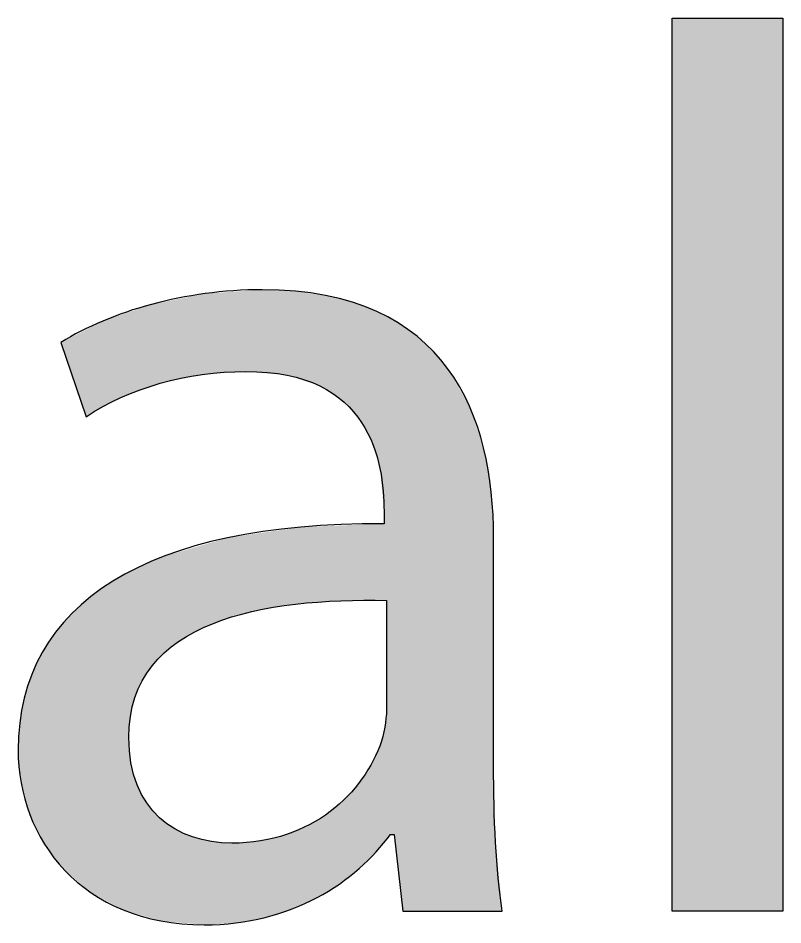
# Model space of a CAD drawing. Extents: x 0 to 360, y -268 to 0.
# Drawn here: x 196.78 to 198.603, y -177.433 to -175.271 of the extents above; entities that cross this region are included whole.
import ezdxf

# ---------------------------------------------------------------- set-up
doc = ezdxf.new("R2010")
doc.units = 0
doc.layers.add('LAYER_1', color=7, linetype='CONTINUOUS')

# ---------------------------------------------------------------- blocks, each defined once
blk = doc.blocks.new('*U261')
at = {"layer": 'LAYER_1', "color": 250}
for points in [[(197.1954, -176.1261), (197.1625, -175.9409), (197.1954, -175.9343)], [(197.2009, -176.1249), (197.1954, -175.9343), (197.2009, -175.9332)], [(197.2191, -176.1211), (197.2009, -175.9332), (197.2191, -175.9295)], [(197.2238, -176.1208), (197.2191, -175.9295), (197.2238, -175.9286)], [(197.2262, -176.1206), (197.2238, -175.9286), (197.2262, -175.9281)], [(197.2409, -176.1196), (197.2262, -175.9281), (197.2409, -175.9271)], [(197.2433, -176.1195), (197.2409, -175.9271), (197.2433, -175.927)], [(197.2795, -176.1169), (197.2433, -175.927), (197.2795, -175.9245)], [(197.289, -176.1163), (197.2795, -175.9245), (197.289, -175.9239)], [(197.2892, -176.1163), (197.289, -175.9239), (197.2892, -175.9239)], [(197.2989, -176.1156), (197.2892, -175.9239), (197.2989, -175.9232)], [(197.3223, -176.114), (197.2989, -175.9232), (197.3223, -175.9216)], [(197.3245, -176.1142), (197.3223, -175.9216), (197.3245, -175.9215)], [(197.3223, -176.114), (197.3223, -175.9216), (197.3245, -176.1142)], [(197.3375, -176.1153), (197.3245, -175.9215), (197.3375, -175.9206)], [(197.3245, -176.1142), (197.3245, -175.9215), (197.3375, -176.1153)], [(197.3581, -176.1171), (197.3375, -175.9206), (197.3581, -175.9192)], [(197.3375, -176.1153), (197.3375, -175.9206), (197.3581, -176.1171)], [(197.3616, -176.1174), (197.3581, -175.9192), (197.3616, -175.919)], [(197.3581, -176.1171), (197.3581, -175.9192), (197.3616, -176.1174)], [(197.3616, -176.1174), (197.3616, -175.919), (197.3689, -176.118)], [(197.3689, -176.118), (197.3689, -175.9193), (197.3884, -176.1197)], [(197.3884, -176.1197), (197.3884, -175.9202), (197.39, -176.1198)], [(197.39, -176.1198), (197.39, -175.9202), (197.4202, -176.1224)], [(197.4202, -176.1224), (197.4202, -175.9215), (197.4218, -176.1226)], [(197.4218, -176.1226), (197.4218, -175.9216), (197.4336, -176.1265)], [(197.4336, -176.1265), (197.4336, -175.9221), (197.4409, -176.1289)], [(197.4409, -176.1289), (197.4409, -175.9224), (197.441, -176.129)], [(197.441, -176.129), (197.441, -175.9225), (197.4487, -176.1315)], [(197.4487, -176.1315), (197.4487, -175.9236), (197.4539, -176.1332)], [(197.4539, -176.1332), (197.4539, -175.9243), (197.4756, -176.1404)], [(197.4756, -176.1404), (197.4756, -175.9273), (197.4927, -176.1461)], [(197.4927, -176.1461), (197.4927, -175.9297), (197.4992, -176.1482)], [(197.4992, -176.1482), (197.4992, -175.9306), (197.5127, -176.1573)], [(197.5127, -176.1573), (197.5127, -175.9326), (197.524, -176.1648)], [(197.098, -176.1495), (197.0869, -175.9577), (197.098, -175.9538)], [(197.0995, -176.149), (197.098, -175.9538), (197.0995, -175.9535)], [(197.1012, -176.1484), (197.0995, -175.9535), (197.1012, -175.9532)], [(197.1173, -176.1426), (197.1012, -175.9532), (197.1173, -175.95)], [(197.1187, -176.142), (197.1173, -175.95), (197.1187, -175.9497)], [(197.1203, -176.1417), (197.1187, -175.9497), (197.1203, -175.9494)], [(197.1285, -176.14), (197.1203, -175.9494), (197.1285, -175.9477)], [(197.1299, -176.1397), (197.1285, -175.9477), (197.1299, -175.9474)], [(197.1538, -176.1347), (197.1299, -175.9474), (197.1538, -175.9426)], [(197.1625, -176.1329), (197.1538, -175.9426), (197.1625, -175.9409)], [(197.524, -176.1648), (197.524, -175.9354), (197.5459, -176.1795)], [(197.5459, -176.1795), (197.5459, -175.9409), (197.5495, -176.1819)], [(197.5495, -176.1819), (197.5495, -175.9418), (197.5573, -176.1871)], [(197.5573, -176.1871), (197.5573, -175.9438), (197.5654, -176.1966)], [(197.5654, -176.1966), (197.5654, -175.9458), (197.5773, -176.2104)], [(197.5773, -176.2104), (197.5773, -175.9488), (197.593, -176.2286)], [(197.593, -176.2286), (197.593, -175.9548), (197.5987, -176.2353)], [(197.0303, -176.174), (197.0251, -175.9788), (197.0303, -175.977)], [(197.044, -176.1691), (197.0303, -175.977), (197.044, -175.9723)], [(197.0453, -176.1686), (197.044, -175.9723), (197.0453, -175.9719)], [(197.0477, -176.1677), (197.0453, -175.9719), (197.0477, -175.9711)], [(197.0491, -176.1672), (197.0477, -175.9711), (197.0491, -175.9706)], [(197.0553, -176.165), (197.0491, -175.9706), (197.0553, -175.9685)], [(197.0586, -176.1638), (197.0553, -175.9685), (197.0586, -175.9673)], [(197.0638, -176.1619), (197.0586, -175.9673), (197.0638, -175.9656)], [(197.0646, -176.1616), (197.0638, -175.9656), (197.0646, -175.9653)], [(197.0743, -176.1581), (197.0646, -175.9653), (197.0743, -175.9619)], [(197.076, -176.1575), (197.0743, -175.9619), (197.076, -175.9614)], [(197.0869, -176.1536), (197.076, -175.9614), (197.0869, -175.9577)], [(197.5987, -176.2353), (197.5987, -175.957), (197.5997, -176.2373)], [(197.5997, -176.2373), (197.5997, -175.9573), (197.6262, -176.2893)], [(197.6262, -176.2893), (197.6262, -175.9674), (197.6266, -176.2906)], [(197.6266, -176.2906), (197.6266, -175.9676), (197.6336, -176.3144)], [(197.6336, -176.3144), (197.6336, -175.9702), (197.635, -176.3193)], [(197.635, -176.3193), (197.635, -175.9708), (197.6426, -176.345)], [(197.6426, -176.345), (197.6426, -175.9748), (197.6462, -176.3824)], [(197.6462, -176.3824), (197.6462, -175.9767), (197.6524, -176.4468)], [(196.9818, -176.1998), (196.9541, -176.0078), (196.9818, -175.9936)], [(197.0059, -176.1865), (196.9818, -175.9936), (197.0059, -175.9854)], [(197.0251, -176.1759), (197.0059, -175.9854), (197.0251, -175.9788)], [(197.6765, -177.2173), (197.6765, -175.9928), (197.6862, -177.3035)], [(197.6862, -177.3035), (197.6862, -175.998), (197.6971, -177.4002)], [(196.942, -176.2218), (196.9082, -176.0315), (196.942, -176.0141)], [(196.9537, -176.2153), (196.942, -176.0141), (196.9537, -176.008)], [(196.9541, -176.2151), (196.9537, -176.008), (196.9541, -176.0078)], [(196.8916, -176.0731), (196.882, -176.0449), (196.8916, -176.04)], [(196.9082, -176.122), (196.8916, -176.04), (196.9082, -176.0315)], [(196.8916, -176.0731), (196.8916, -176.04), (196.9082, -176.122)], [(196.9082, -176.122), (196.9082, -176.0315), (196.942, -176.2218)], [(197.3884, -176.676), (197.3689, -176.4972), (197.3884, -176.4943)], [(197.39, -176.6758), (197.3884, -176.4943), (197.39, -176.4941)], [(197.4202, -176.6715), (197.39, -176.4941), (197.4202, -176.4896)], [(197.4218, -176.6713), (197.4202, -176.4896), (197.4218, -176.4894)], [(197.4336, -176.6696), (197.4218, -176.4894), (197.4336, -176.4876)], [(197.4409, -176.6686), (197.4336, -176.4876), (197.4409, -176.4866)], [(197.441, -176.6686), (197.4409, -176.4866), (197.441, -176.4865)], [(197.4487, -176.668), (197.441, -176.4865), (197.4487, -176.4854)], [(197.4539, -176.6676), (197.4487, -176.4854), (197.4539, -176.4846)], [(197.4756, -176.666), (197.4539, -176.4846), (197.4756, -176.4838)], [(197.4927, -176.6647), (197.4756, -176.4838), (197.4927, -176.4831)], [(197.4992, -176.6642), (197.4927, -176.4831), (197.4992, -176.4828)], [(197.5127, -176.6632), (197.4992, -176.4828), (197.5127, -176.4823)], [(197.524, -176.6623), (197.5127, -176.4823), (197.524, -176.4819)], [(197.5459, -176.6607), (197.524, -176.4819), (197.5459, -176.481)], [(197.5495, -176.6604), (197.5459, -176.481), (197.5495, -176.4808)], [(197.5573, -176.6604), (197.5495, -176.4808), (197.5573, -176.4805)], [(197.5654, -176.6603), (197.5573, -176.4805), (197.5654, -176.4802)], [(197.5773, -176.6602), (197.5654, -176.4802), (197.5773, -176.4797)], [(197.593, -176.6601), (197.5773, -176.4797), (197.593, -176.4791)], [(197.5987, -176.6601), (197.593, -176.4791), (197.5987, -176.4789)], [(197.5997, -176.6601), (197.5987, -176.4789), (197.5997, -176.4788)], [(197.6262, -176.6599), (197.5997, -176.4788), (197.6262, -176.4778)], [(197.6266, -176.6599), (197.6262, -176.4778), (197.6266, -176.4778)], [(197.6336, -176.6598), (197.6266, -176.4778), (197.6336, -176.4775)], [(197.635, -176.6598), (197.6336, -176.4775), (197.635, -176.4774)], [(197.6426, -176.6598), (197.635, -176.4774), (197.6426, -176.4771)], [(197.6462, -176.6598), (197.6426, -176.4771), (197.6462, -176.477)], [(197.6524, -176.6597), (197.6462, -176.477), (197.6524, -176.4767)], [(197.2795, -176.7024), (197.2433, -176.5209), (197.2795, -176.5104)], [(197.289, -176.6991), (197.2795, -176.5104), (197.289, -176.509)], [(197.2892, -176.699), (197.289, -176.509), (197.2892, -176.509)], [(197.2989, -176.6964), (197.2892, -176.509), (197.2989, -176.5075)], [(197.3223, -176.6902), (197.2989, -176.5075), (197.3223, -176.5041)], [(197.3245, -176.6896), (197.3223, -176.5041), (197.3245, -176.5038)], [(197.3375, -176.6861), (197.3245, -176.5038), (197.3375, -176.5018)], [(197.3581, -176.682), (197.3375, -176.5018), (197.3581, -176.4988)], [(197.3616, -176.6813), (197.3581, -176.4988), (197.3616, -176.4983)], [(197.3689, -176.6799), (197.3616, -176.4983), (197.3689, -176.4972)], [(197.1954, -176.7379), (197.1625, -176.5442), (197.1954, -176.5347)], [(197.2009, -176.7346), (197.1954, -176.5347), (197.2009, -176.5331)], [(197.2191, -176.7262), (197.2009, -176.5331), (197.2191, -176.5278)], [(197.2238, -176.7241), (197.2191, -176.5278), (197.2238, -176.5265)], [(197.2262, -176.7229), (197.2238, -176.5265), (197.2262, -176.5258)], [(197.2409, -176.7162), (197.2262, -176.5258), (197.2409, -176.5215)], [(197.2433, -176.7151), (197.2409, -176.5215), (197.2433, -176.5209)], [(197.1173, -176.7966), (197.1012, -176.5659), (197.1173, -176.559)], [(197.1187, -176.795), (197.1173, -176.559), (197.1187, -176.5584)], [(197.1203, -176.7934), (197.1187, -176.5584), (197.1203, -176.5578)], [(197.1285, -176.7846), (197.1203, -176.5578), (197.1285, -176.5542)], [(197.1299, -176.7835), (197.1285, -176.5542), (197.1299, -176.5536)], [(197.1538, -176.7645), (197.1299, -176.5536), (197.1538, -176.5467)], [(197.1625, -176.7576), (197.1538, -176.5467), (197.1625, -176.5442)], [(197.0638, -176.8792), (197.0586, -176.585), (197.0638, -176.5821)], [(197.0646, -176.8772), (197.0638, -176.5821), (197.0646, -176.5816)], [(197.0743, -176.8549), (197.0646, -176.5816), (197.0743, -176.5775)], [(197.076, -176.8511), (197.0743, -176.5775), (197.076, -176.5768)], [(197.0869, -176.8347), (197.076, -176.5768), (197.0869, -176.5721)], [(197.098, -176.8178), (197.0869, -176.5721), (197.098, -176.5673)], [(197.0995, -176.8156), (197.098, -176.5673), (197.0995, -176.5667)], [(197.1012, -176.8138), (197.0995, -176.5667), (197.1012, -176.5659)], [(197.0251, -177.3947), (197.0059, -176.6138), (197.0251, -176.6033)], [(197.0303, -177.3975), (197.0251, -176.6033), (197.0303, -176.6004)], [(197.0251, -177.3947), (197.0251, -176.6033), (197.0303, -177.3975)], [(197.044, -177.4015), (197.0303, -176.6004), (197.044, -176.593)], [(197.0303, -177.3975), (197.0303, -176.6004), (197.044, -177.4015)], [(197.0453, -176.9689), (197.044, -176.593), (197.0453, -176.5922)], [(197.0477, -176.9363), (197.0453, -176.5922), (197.0477, -176.5909)], [(197.0491, -176.9304), (197.0477, -176.5909), (197.0491, -176.5901)], [(197.0553, -176.9047), (197.0491, -176.5901), (197.0553, -176.5867)], [(197.0586, -176.8912), (197.0553, -176.5867), (197.0586, -176.585)], [(197.0059, -177.3844), (196.9818, -176.6306), (197.0059, -176.6138)], [(197.0059, -177.3844), (197.0059, -176.6138), (197.0251, -177.3947)], [(196.9818, -177.3714), (196.9541, -176.6499), (196.9818, -176.6306)], [(196.9818, -177.3714), (196.9818, -176.6306), (197.0059, -177.3844)], [(196.942, -177.3463), (196.9082, -176.6906), (196.942, -176.6606)], [(196.9537, -177.3562), (196.942, -176.6606), (196.9537, -176.6502)], [(196.942, -177.3463), (196.942, -176.6606), (196.9537, -177.3562)], [(196.9541, -177.3566), (196.9537, -176.6502), (196.9541, -176.6499)], [(196.9537, -177.3562), (196.9537, -176.6502), (196.9541, -177.3566)], [(196.9541, -177.3566), (196.9541, -176.6499), (196.9818, -177.3714)], [(196.9082, -177.3175), (196.8916, -176.7097), (196.9082, -176.6906)], [(196.9082, -177.3175), (196.9082, -176.6906), (196.942, -177.3463)], [(196.8916, -177.3034), (196.882, -176.7206), (196.8916, -176.7097)], [(196.8916, -177.3034), (196.8916, -176.7097), (196.9082, -177.3175)], [(196.882, -177.2911), (196.8694, -176.7351), (196.882, -176.7206)], [(196.882, -177.2911), (196.882, -176.7206), (196.8916, -177.3034)], [(196.8694, -177.2747), (196.8429, -176.7754), (196.8694, -176.7351)], [(196.8694, -177.2747), (196.8694, -176.7351), (196.882, -177.2911)], [(196.8429, -177.2405), (196.8375, -176.7836), (196.8429, -176.7754)], [(196.8429, -177.2405), (196.8429, -176.7754), (196.8694, -177.2747)], [(196.8375, -177.2296), (196.8125, -176.836), (196.8375, -176.7836)], [(196.8375, -177.2296), (196.8375, -176.7836), (196.8429, -177.2405)], [(196.8125, -177.1791), (196.808, -176.8501), (196.8125, -176.836)], [(196.8125, -177.1791), (196.8125, -176.836), (196.8375, -177.2296)], [(196.808, -177.17), (196.7945, -176.8924), (196.808, -176.8501)], [(196.808, -177.17), (196.808, -176.8501), (196.8125, -177.1791)], [(196.7945, -177.1215), (196.7871, -176.9338), (196.7945, -176.8924)], [(196.7945, -177.1215), (196.7945, -176.8924), (196.808, -177.17)], [(197.6586, -177.2284), (197.6557, -176.9512), (197.6586, -176.9115)], [(196.7871, -177.0946), (196.7837, -176.9525), (196.7871, -176.9338)], [(196.7871, -177.0946), (196.7871, -176.9338), (196.7945, -177.1215)], [(196.7837, -177.057), (196.7801, -177.0164), (196.7837, -176.9525)], [(196.7837, -177.057), (196.7837, -176.9525), (196.7871, -177.0946)], [(197.6524, -177.236), (197.6462, -176.9954), (197.6524, -176.9667)], [(197.6557, -177.2319), (197.6524, -176.9667), (197.6557, -176.9512)], [(197.044, -177.4015), (197.044, -176.9864), (197.0453, -177.4019)], [(197.6426, -177.2482), (197.635, -177.0215), (197.6426, -177.0039)], [(197.6462, -177.2437), (197.6426, -177.0039), (197.6462, -176.9954)], [(197.0453, -177.4019), (197.0453, -177.0179), (197.0477, -177.4026)], [(197.0477, -177.4026), (197.0477, -177.0365), (197.0491, -177.403)], [(197.6336, -177.2593), (197.6266, -177.0411), (197.6336, -177.0249)], [(197.635, -177.2575), (197.6336, -177.0249), (197.635, -177.0215)], [(197.0491, -177.403), (197.0491, -177.0472), (197.0553, -177.4048)], [(197.6262, -177.2665), (197.5997, -177.0852), (197.6262, -177.0418)], [(197.6266, -177.2661), (197.6262, -177.0418), (197.6266, -177.0411)], [(197.0553, -177.4048), (197.0553, -177.0743), (197.0586, -177.4057)], [(197.0586, -177.4057), (197.0586, -177.0838), (197.0638, -177.4073)], [(197.0638, -177.4073), (197.0638, -177.0992), (197.0646, -177.4075)], [(197.0646, -177.4075), (197.0646, -177.1011), (197.0743, -177.4104)], [(197.593, -177.2991), (197.5773, -177.1121), (197.593, -177.0933)], [(197.5987, -177.2935), (197.593, -177.0933), (197.5987, -177.0864)], [(197.5997, -177.2925), (197.5987, -177.0864), (197.5997, -177.0852)], [(197.0743, -177.4104), (197.0743, -177.1219), (197.076, -177.4109)], [(197.5773, -177.3113), (197.5654, -177.1263), (197.5773, -177.1121)], [(197.076, -177.4109), (197.076, -177.1247), (197.0869, -177.414)], [(197.0869, -177.414), (197.0869, -177.1426), (197.098, -177.4173)], [(197.5459, -177.3357), (197.524, -177.163), (197.5459, -177.1436)], [(197.5495, -177.3329), (197.5459, -177.1436), (197.5495, -177.1404)], [(197.5573, -177.3268), (197.5495, -177.1404), (197.5573, -177.1336)], [(197.5654, -177.3205), (197.5573, -177.1336), (197.5654, -177.1263)], [(197.098, -177.4173), (197.098, -177.157), (197.0995, -177.4177)], [(197.0995, -177.4177), (197.0995, -177.1589), (197.1012, -177.4182)], [(197.1012, -177.4182), (197.1012, -177.1611), (197.1173, -177.4229)], [(197.524, -177.3489), (197.5127, -177.1702), (197.524, -177.163)], [(197.1173, -177.4229), (197.1173, -177.1776), (197.1187, -177.4233)], [(197.1187, -177.4233), (197.1187, -177.1787), (197.1203, -177.4238)], [(197.1203, -177.4238), (197.1203, -177.1798), (197.1285, -177.4245)], [(197.1285, -177.4245), (197.1285, -177.1859), (197.1299, -177.4247)], [(197.1299, -177.4247), (197.1299, -177.1869), (197.1538, -177.4268)], [(197.4927, -177.3679), (197.4756, -177.1939), (197.4927, -177.1829)], [(197.4992, -177.364), (197.4927, -177.1829), (197.4992, -177.1788)], [(197.5127, -177.3558), (197.4992, -177.1788), (197.5127, -177.1702)], [(197.1538, -177.4268), (197.1538, -177.2045), (197.1625, -177.4276)], [(197.1625, -177.4276), (197.1625, -177.2084), (197.1954, -177.4305)], [(197.4409, -177.3915), (197.4336, -177.2125), (197.4409, -177.2097)], [(197.441, -177.3915), (197.4409, -177.2097), (197.441, -177.2097)], [(197.4487, -177.388), (197.441, -177.2097), (197.4487, -177.2067)], [(197.4539, -177.3856), (197.4487, -177.2067), (197.4539, -177.2043)], [(197.4756, -177.3757), (197.4539, -177.2043), (197.4756, -177.1939)], [(197.1954, -177.4305), (197.1954, -177.2234), (197.2009, -177.431)], [(197.2009, -177.431), (197.2009, -177.2247), (197.2191, -177.4327)], [(197.2191, -177.4327), (197.2191, -177.2292), (197.2238, -177.4331)], [(197.3689, -177.4154), (197.3616, -177.2322), (197.3689, -177.2307)], [(197.3884, -177.4092), (197.3689, -177.2307), (197.3884, -177.2267)], [(197.39, -177.4087), (197.3884, -177.2267), (197.39, -177.2264)], [(197.4202, -177.3991), (197.39, -177.2264), (197.4202, -177.2176)], [(197.4218, -177.3986), (197.4202, -177.2176), (197.4218, -177.217)], [(197.4336, -177.3949), (197.4218, -177.217), (197.4336, -177.2125)], [(197.2989, -177.4285), (197.2892, -177.2383), (197.2989, -177.2379)], [(197.3223, -177.4241), (197.2989, -177.2379), (197.3223, -177.237)], [(197.3245, -177.4237), (197.3223, -177.237), (197.3245, -177.2369)], [(197.3375, -177.4213), (197.3245, -177.2369), (197.3375, -177.2353)], [(197.3581, -177.4174), (197.3375, -177.2353), (197.3581, -177.2329)], [(197.3616, -177.4168), (197.3581, -177.2329), (197.3616, -177.2322)]]:
    blk.add_solid(points, dxfattribs=at)
at = {"layer": 'LAYER_1', "color": 250, "extrusion": (0, 0, -1)}
for points in [[(-197.1954, -176.1261), (-197.1954, -175.9343), (-197.2009, -176.1249)], [(-197.2009, -176.1249), (-197.2009, -175.9332), (-197.2191, -176.1211)], [(-197.2191, -176.1211), (-197.2191, -175.9295), (-197.2238, -176.1208)], [(-197.2238, -176.1208), (-197.2238, -175.9286), (-197.2262, -176.1206)], [(-197.2262, -176.1206), (-197.2262, -175.9281), (-197.2409, -176.1196)], [(-197.2409, -176.1196), (-197.2409, -175.9271), (-197.2433, -176.1195)], [(-197.2433, -176.1195), (-197.2433, -175.927), (-197.2795, -176.1169)], [(-197.2795, -176.1169), (-197.2795, -175.9245), (-197.289, -176.1163)], [(-197.289, -176.1163), (-197.289, -175.9239), (-197.2892, -176.1163)], [(-197.2892, -176.1163), (-197.2892, -175.9239), (-197.2989, -176.1156)], [(-197.2989, -176.1156), (-197.2989, -175.9232), (-197.3223, -176.114)], [(-197.3689, -176.118), (-197.3616, -175.919), (-197.3689, -175.9193)], [(-197.3884, -176.1197), (-197.3689, -175.9193), (-197.3884, -175.9202)], [(-197.39, -176.1198), (-197.3884, -175.9202), (-197.39, -175.9202)], [(-197.4202, -176.1224), (-197.39, -175.9202), (-197.4202, -175.9215)], [(-197.4218, -176.1226), (-197.4202, -175.9215), (-197.4218, -175.9216)], [(-197.4336, -176.1265), (-197.4218, -175.9216), (-197.4336, -175.9221)], [(-197.4409, -176.1289), (-197.4336, -175.9221), (-197.4409, -175.9224)], [(-197.441, -176.129), (-197.4409, -175.9224), (-197.441, -175.9225)], [(-197.4487, -176.1315), (-197.441, -175.9225), (-197.4487, -175.9236)], [(-197.4539, -176.1332), (-197.4487, -175.9236), (-197.4539, -175.9243)], [(-197.4756, -176.1404), (-197.4539, -175.9243), (-197.4756, -175.9273)], [(-197.4927, -176.1461), (-197.4756, -175.9273), (-197.4927, -175.9297)], [(-197.4992, -176.1482), (-197.4927, -175.9297), (-197.4992, -175.9306)], [(-197.5127, -176.1573), (-197.4992, -175.9306), (-197.5127, -175.9326)], [(-197.524, -176.1648), (-197.5127, -175.9326), (-197.524, -175.9354)], [(-197.098, -176.1495), (-197.098, -175.9538), (-197.0995, -176.149)], [(-197.0995, -176.149), (-197.0995, -175.9535), (-197.1012, -176.1484)], [(-197.1012, -176.1484), (-197.1012, -175.9532), (-197.1173, -176.1426)], [(-197.1173, -176.1426), (-197.1173, -175.95), (-197.1187, -176.142)], [(-197.1187, -176.142), (-197.1187, -175.9497), (-197.1203, -176.1417)], [(-197.1203, -176.1417), (-197.1203, -175.9494), (-197.1285, -176.14)], [(-197.1285, -176.14), (-197.1285, -175.9477), (-197.1299, -176.1397)], [(-197.1299, -176.1397), (-197.1299, -175.9474), (-197.1538, -176.1347)], [(-197.1538, -176.1347), (-197.1538, -175.9426), (-197.1625, -176.1329)], [(-197.1625, -176.1329), (-197.1625, -175.9409), (-197.1954, -176.1261)], [(-197.5459, -176.1795), (-197.524, -175.9354), (-197.5459, -175.9409)], [(-197.5495, -176.1819), (-197.5459, -175.9409), (-197.5495, -175.9418)], [(-197.5573, -176.1871), (-197.5495, -175.9418), (-197.5573, -175.9438)], [(-197.5654, -176.1966), (-197.5573, -175.9438), (-197.5654, -175.9458)], [(-197.5773, -176.2104), (-197.5654, -175.9458), (-197.5773, -175.9488)], [(-197.593, -176.2286), (-197.5773, -175.9488), (-197.593, -175.9548)], [(-197.5987, -176.2353), (-197.593, -175.9548), (-197.5987, -175.957)], [(-197.0303, -176.174), (-197.0303, -175.977), (-197.044, -176.1691)], [(-197.044, -176.1691), (-197.044, -175.9723), (-197.0453, -176.1686)], [(-197.0453, -176.1686), (-197.0453, -175.9719), (-197.0477, -176.1677)], [(-197.0477, -176.1677), (-197.0477, -175.9711), (-197.0491, -176.1672)], [(-197.0491, -176.1672), (-197.0491, -175.9706), (-197.0553, -176.165)], [(-197.0553, -176.165), (-197.0553, -175.9685), (-197.0586, -176.1638)], [(-197.0586, -176.1638), (-197.0586, -175.9673), (-197.0638, -176.1619)], [(-197.0638, -176.1619), (-197.0638, -175.9656), (-197.0646, -176.1616)], [(-197.0646, -176.1616), (-197.0646, -175.9653), (-197.0743, -176.1581)], [(-197.0743, -176.1581), (-197.0743, -175.9619), (-197.076, -176.1575)], [(-197.076, -176.1575), (-197.076, -175.9614), (-197.0869, -176.1536)], [(-197.0869, -176.1536), (-197.0869, -175.9577), (-197.098, -176.1495)], [(-197.5997, -176.2373), (-197.5987, -175.957), (-197.5997, -175.9573)], [(-197.6262, -176.2893), (-197.5997, -175.9573), (-197.6262, -175.9674)], [(-197.6266, -176.2906), (-197.6262, -175.9674), (-197.6266, -175.9676)], [(-197.6336, -176.3144), (-197.6266, -175.9676), (-197.6336, -175.9702)], [(-197.635, -176.3193), (-197.6336, -175.9702), (-197.635, -175.9708)], [(-197.6426, -176.345), (-197.635, -175.9708), (-197.6426, -175.9748)], [(-197.6462, -176.3824), (-197.6426, -175.9748), (-197.6462, -175.9767)], [(-197.6524, -176.4468), (-197.6462, -175.9767), (-197.6524, -175.98)], [(-196.9818, -176.1998), (-196.9818, -175.9936), (-197.0059, -176.1865)], [(-197.0059, -176.1865), (-197.0059, -175.9854), (-197.0251, -176.1759)], [(-197.0251, -176.1759), (-197.0251, -175.9788), (-197.0303, -176.174)], [(-197.6524, -176.6597), (-197.6524, -175.98), (-197.6557, -176.6597)], [(-197.6557, -176.6597), (-197.6524, -175.98), (-197.6557, -175.9818)], [(-197.6557, -176.6597), (-197.6557, -175.9818), (-197.6586, -176.6597)], [(-197.6586, -176.6597), (-197.6557, -175.9818), (-197.6586, -175.9833)], [(-197.6586, -177.2284), (-197.6586, -175.9833), (-197.6675, -177.2173)], [(-197.6675, -177.2173), (-197.6586, -175.9833), (-197.6675, -175.9881)], [(-197.6675, -177.2173), (-197.6675, -175.9881), (-197.6765, -177.2173)], [(-197.6765, -177.2173), (-197.6675, -175.9881), (-197.6765, -175.9928)], [(-197.6862, -177.3035), (-197.6765, -175.9928), (-197.6862, -175.998)], [(-197.6971, -177.4002), (-197.6862, -175.998), (-197.6971, -176.0058)], [(-196.942, -176.2218), (-196.942, -176.0141), (-196.9537, -176.2153)], [(-196.9537, -176.2153), (-196.9537, -176.008), (-196.9541, -176.2151)], [(-196.9541, -176.2151), (-196.9541, -176.0078), (-196.9818, -176.1998)], [(-197.6971, -177.4002), (-197.6971, -176.0058), (-197.7312, -177.4002)], [(-197.7312, -177.4002), (-197.6971, -176.0058), (-197.7312, -176.03)], [(-197.7312, -177.4002), (-197.7312, -176.03), (-197.7704, -177.4002)], [(-197.7704, -177.4002), (-197.7312, -176.03), (-197.7704, -176.0663)], [(-197.7704, -177.4002), (-197.7704, -176.0663), (-197.8039, -177.4002)], [(-197.8039, -177.4002), (-197.7704, -176.0663), (-197.8039, -176.1064)], [(-197.8039, -177.4002), (-197.8039, -176.1064), (-197.8559, -177.4002)], [(-197.8559, -177.4002), (-197.8039, -176.1064), (-197.8559, -176.1963)], [(-197.8559, -177.4002), (-197.8559, -176.1963), (-197.8897, -177.4002)], [(-197.8897, -177.4002), (-197.8559, -176.1963), (-197.8897, -176.2959)], [(-197.8897, -177.4002), (-197.8897, -176.2959), (-197.908, -177.4002)], [(-197.908, -177.4002), (-197.8897, -176.2959), (-197.908, -176.4016)], [(-197.908, -177.4002), (-197.908, -176.4016), (-197.9135, -177.4002)], [(-197.9135, -177.4002), (-197.908, -176.4016), (-197.9135, -176.5096)], [(-197.3884, -176.676), (-197.3884, -176.4943), (-197.39, -176.6758)], [(-197.39, -176.6758), (-197.39, -176.4941), (-197.4202, -176.6715)], [(-197.4202, -176.6715), (-197.4202, -176.4896), (-197.4218, -176.6713)], [(-197.4218, -176.6713), (-197.4218, -176.4894), (-197.4336, -176.6696)], [(-197.4336, -176.6696), (-197.4336, -176.4876), (-197.4409, -176.6686)], [(-197.4409, -176.6686), (-197.4409, -176.4866), (-197.441, -176.6686)], [(-197.441, -176.6686), (-197.441, -176.4865), (-197.4487, -176.668)], [(-197.4487, -176.668), (-197.4487, -176.4854), (-197.4539, -176.6676)], [(-197.4539, -176.6676), (-197.4539, -176.4846), (-197.4756, -176.666)], [(-197.4756, -176.666), (-197.4756, -176.4838), (-197.4927, -176.6647)], [(-197.4927, -176.6647), (-197.4927, -176.4831), (-197.4992, -176.6642)], [(-197.4992, -176.6642), (-197.4992, -176.4828), (-197.5127, -176.6632)], [(-197.5127, -176.6632), (-197.5127, -176.4823), (-197.524, -176.6623)], [(-197.524, -176.6623), (-197.524, -176.4819), (-197.5459, -176.6607)], [(-197.5459, -176.6607), (-197.5459, -176.481), (-197.5495, -176.6604)], [(-197.5495, -176.6604), (-197.5495, -176.4808), (-197.5573, -176.6604)], [(-197.5573, -176.6604), (-197.5573, -176.4805), (-197.5654, -176.6603)], [(-197.5654, -176.6603), (-197.5654, -176.4802), (-197.5773, -176.6602)], [(-197.5773, -176.6602), (-197.5773, -176.4797), (-197.593, -176.6601)], [(-197.593, -176.6601), (-197.593, -176.4791), (-197.5987, -176.6601)], [(-197.5987, -176.6601), (-197.5987, -176.4789), (-197.5997, -176.6601)], [(-197.5997, -176.6601), (-197.5997, -176.4788), (-197.6262, -176.6599)], [(-197.6262, -176.6599), (-197.6262, -176.4778), (-197.6266, -176.6599)], [(-197.6266, -176.6599), (-197.6266, -176.4778), (-197.6336, -176.6598)], [(-197.6336, -176.6598), (-197.6336, -176.4775), (-197.635, -176.6598)], [(-197.635, -176.6598), (-197.635, -176.4774), (-197.6426, -176.6598)], [(-197.6426, -176.6598), (-197.6426, -176.4771), (-197.6462, -176.6598)], [(-197.6462, -176.6598), (-197.6462, -176.477), (-197.6524, -176.6597)], [(-197.2795, -176.7024), (-197.2795, -176.5104), (-197.289, -176.6991)], [(-197.289, -176.6991), (-197.289, -176.509), (-197.2892, -176.699)], [(-197.2892, -176.699), (-197.2892, -176.509), (-197.2989, -176.6964)], [(-197.2989, -176.6964), (-197.2989, -176.5075), (-197.3223, -176.6902)], [(-197.3223, -176.6902), (-197.3223, -176.5041), (-197.3245, -176.6896)], [(-197.3245, -176.6896), (-197.3245, -176.5038), (-197.3375, -176.6861)], [(-197.3375, -176.6861), (-197.3375, -176.5018), (-197.3581, -176.682)], [(-197.3581, -176.682), (-197.3581, -176.4988), (-197.3616, -176.6813)], [(-197.3616, -176.6813), (-197.3616, -176.4983), (-197.3689, -176.6799)], [(-197.3689, -176.6799), (-197.3689, -176.4972), (-197.3884, -176.676)], [(-197.1954, -176.7379), (-197.1954, -176.5347), (-197.2009, -176.7346)], [(-197.2009, -176.7346), (-197.2009, -176.5331), (-197.2191, -176.7262)], [(-197.2191, -176.7262), (-197.2191, -176.5278), (-197.2238, -176.7241)], [(-197.2238, -176.7241), (-197.2238, -176.5265), (-197.2262, -176.7229)], [(-197.2262, -176.7229), (-197.2262, -176.5258), (-197.2409, -176.7162)], [(-197.2409, -176.7162), (-197.2409, -176.5215), (-197.2433, -176.7151)], [(-197.2433, -176.7151), (-197.2433, -176.5209), (-197.2795, -176.7024)], [(-197.1173, -176.7966), (-197.1173, -176.559), (-197.1187, -176.795)], [(-197.1187, -176.795), (-197.1187, -176.5584), (-197.1203, -176.7934)], [(-197.1203, -176.7934), (-197.1203, -176.5578), (-197.1285, -176.7846)], [(-197.1285, -176.7846), (-197.1285, -176.5542), (-197.1299, -176.7835)], [(-197.1299, -176.7835), (-197.1299, -176.5536), (-197.1538, -176.7645)], [(-197.1538, -176.7645), (-197.1538, -176.5467), (-197.1625, -176.7576)], [(-197.1625, -176.7576), (-197.1625, -176.5442), (-197.1954, -176.7379)], [(-197.0638, -176.8792), (-197.0638, -176.5821), (-197.0646, -176.8772)], [(-197.0646, -176.8772), (-197.0646, -176.5816), (-197.0743, -176.8549)], [(-197.0743, -176.8549), (-197.0743, -176.5775), (-197.076, -176.8511)], [(-197.076, -176.8511), (-197.076, -176.5768), (-197.0869, -176.8347)], [(-197.0869, -176.8347), (-197.0869, -176.5721), (-197.098, -176.8178)], [(-197.098, -176.8178), (-197.098, -176.5673), (-197.0995, -176.8156)], [(-197.0995, -176.8156), (-197.0995, -176.5667), (-197.1012, -176.8138)], [(-197.1012, -176.8138), (-197.1012, -176.5659), (-197.1173, -176.7966)], [(-197.044, -176.9864), (-197.044, -176.593), (-197.0453, -176.9689)], [(-197.0453, -176.9689), (-197.0453, -176.5922), (-197.0477, -176.9363)], [(-197.0477, -176.9363), (-197.0477, -176.5909), (-197.0491, -176.9304)], [(-197.0491, -176.9304), (-197.0491, -176.5901), (-197.0553, -176.9047)], [(-197.0553, -176.9047), (-197.0553, -176.5867), (-197.0586, -176.8912)], [(-197.0586, -176.8912), (-197.0586, -176.585), (-197.0638, -176.8792)], [(-197.6524, -177.236), (-197.6524, -176.9667), (-197.6557, -177.2319)], [(-197.6557, -177.2319), (-197.6557, -176.9512), (-197.6586, -177.2284)], [(-197.0453, -177.4019), (-197.044, -176.9864), (-197.0453, -177.0179)], [(-197.6426, -177.2482), (-197.6426, -177.0039), (-197.6462, -177.2437)], [(-197.6462, -177.2437), (-197.6462, -176.9954), (-197.6524, -177.236)], [(-197.0477, -177.4026), (-197.0453, -177.0179), (-197.0477, -177.0365)], [(-197.0491, -177.403), (-197.0477, -177.0365), (-197.0491, -177.0472)], [(-197.6336, -177.2593), (-197.6336, -177.0249), (-197.635, -177.2575)], [(-197.635, -177.2575), (-197.635, -177.0215), (-197.6426, -177.2482)], [(-197.0553, -177.4048), (-197.0491, -177.0472), (-197.0553, -177.0743)], [(-197.6262, -177.2665), (-197.6262, -177.0418), (-197.6266, -177.2661)], [(-197.6266, -177.2661), (-197.6266, -177.0411), (-197.6336, -177.2593)], [(-197.9135, -177.4002), (-197.9135, -177.0524), (-197.9182, -177.4002)], [(-197.9182, -177.4002), (-197.9135, -177.0524), (-197.9182, -177.2364)], [(-197.0586, -177.4057), (-197.0553, -177.0743), (-197.0586, -177.0838)], [(-197.0638, -177.4073), (-197.0586, -177.0838), (-197.0638, -177.0992)], [(-197.0646, -177.4075), (-197.0638, -177.0992), (-197.0646, -177.1011)], [(-197.0743, -177.4104), (-197.0646, -177.1011), (-197.0743, -177.1219)], [(-197.593, -177.2991), (-197.593, -177.0933), (-197.5987, -177.2935)], [(-197.5987, -177.2935), (-197.5987, -177.0864), (-197.5997, -177.2925)], [(-197.5997, -177.2925), (-197.5997, -177.0852), (-197.6262, -177.2665)], [(-197.076, -177.4109), (-197.0743, -177.1219), (-197.076, -177.1247)], [(-197.5773, -177.3113), (-197.5773, -177.1121), (-197.593, -177.2991)], [(-197.0869, -177.414), (-197.076, -177.1247), (-197.0869, -177.1426)], [(-197.098, -177.4173), (-197.0869, -177.1426), (-197.098, -177.157)], [(-197.5459, -177.3357), (-197.5459, -177.1436), (-197.5495, -177.3329)], [(-197.5495, -177.3329), (-197.5495, -177.1404), (-197.5573, -177.3268)], [(-197.5573, -177.3268), (-197.5573, -177.1336), (-197.5654, -177.3205)], [(-197.5654, -177.3205), (-197.5654, -177.1263), (-197.5773, -177.3113)], [(-197.0995, -177.4177), (-197.098, -177.157), (-197.0995, -177.1589)], [(-197.1012, -177.4182), (-197.0995, -177.1589), (-197.1012, -177.1611)], [(-197.1173, -177.4229), (-197.1012, -177.1611), (-197.1173, -177.1776)], [(-197.524, -177.3489), (-197.524, -177.163), (-197.5459, -177.3357)], [(-197.1187, -177.4233), (-197.1173, -177.1776), (-197.1187, -177.1787)], [(-197.1203, -177.4238), (-197.1187, -177.1787), (-197.1203, -177.1798)], [(-197.1285, -177.4245), (-197.1203, -177.1798), (-197.1285, -177.1859)], [(-197.1299, -177.4247), (-197.1285, -177.1859), (-197.1299, -177.1869)], [(-197.1538, -177.4268), (-197.1299, -177.1869), (-197.1538, -177.2045)], [(-197.4927, -177.3679), (-197.4927, -177.1829), (-197.4992, -177.364)], [(-197.4992, -177.364), (-197.4992, -177.1788), (-197.5127, -177.3558)], [(-197.5127, -177.3558), (-197.5127, -177.1702), (-197.524, -177.3489)], [(-197.1625, -177.4276), (-197.1538, -177.2045), (-197.1625, -177.2084)], [(-197.1954, -177.4305), (-197.1625, -177.2084), (-197.1954, -177.2234)], [(-197.4409, -177.3915), (-197.4409, -177.2097), (-197.441, -177.3915)], [(-197.441, -177.3915), (-197.441, -177.2097), (-197.4487, -177.388)], [(-197.4487, -177.388), (-197.4487, -177.2067), (-197.4539, -177.3856)], [(-197.4539, -177.3856), (-197.4539, -177.2043), (-197.4756, -177.3757)], [(-197.4756, -177.3757), (-197.4756, -177.1939), (-197.4927, -177.3679)], [(-197.2009, -177.431), (-197.1954, -177.2234), (-197.2009, -177.2247)], [(-197.2191, -177.4327), (-197.2009, -177.2247), (-197.2191, -177.2292)], [(-197.2238, -177.4331), (-197.2191, -177.2292), (-197.2238, -177.2304)], [(-197.2238, -177.4331), (-197.2238, -177.2304), (-197.2262, -177.4329)], [(-197.2262, -177.4329), (-197.2238, -177.2304), (-197.2262, -177.231)], [(-197.2262, -177.4329), (-197.2262, -177.231), (-197.2409, -177.432)], [(-197.2409, -177.432), (-197.2262, -177.231), (-197.2409, -177.2346)], [(-197.3689, -177.4154), (-197.3689, -177.2307), (-197.3884, -177.4092)], [(-197.3884, -177.4092), (-197.3884, -177.2267), (-197.39, -177.4087)], [(-197.39, -177.4087), (-197.39, -177.2264), (-197.4202, -177.3991)], [(-197.4202, -177.3991), (-197.4202, -177.2176), (-197.4218, -177.3986)], [(-197.4218, -177.3986), (-197.4218, -177.217), (-197.4336, -177.3949)], [(-197.4336, -177.3949), (-197.4336, -177.2125), (-197.4409, -177.3915)], [(-197.2409, -177.432), (-197.2409, -177.2346), (-197.2433, -177.4319)], [(-197.2433, -177.4319), (-197.2409, -177.2346), (-197.2433, -177.2348)], [(-197.2433, -177.4319), (-197.2433, -177.2348), (-197.2795, -177.4297)], [(-197.2795, -177.4297), (-197.2433, -177.2348), (-197.2795, -177.2375)], [(-197.2795, -177.4297), (-197.2795, -177.2375), (-197.289, -177.4291)], [(-197.289, -177.4291), (-197.2795, -177.2375), (-197.289, -177.2383)], [(-197.289, -177.4291), (-197.289, -177.2383), (-197.2892, -177.4291)], [(-197.2892, -177.4291), (-197.289, -177.2383), (-197.2892, -177.2383)], [(-197.2892, -177.4291), (-197.2892, -177.2383), (-197.2989, -177.4285)], [(-197.2989, -177.4285), (-197.2989, -177.2379), (-197.3223, -177.4241)], [(-197.3223, -177.4241), (-197.3223, -177.237), (-197.3245, -177.4237)], [(-197.3245, -177.4237), (-197.3245, -177.2369), (-197.3375, -177.4213)], [(-197.3375, -177.4213), (-197.3375, -177.2353), (-197.3581, -177.4174)], [(-197.3581, -177.4174), (-197.3581, -177.2329), (-197.3616, -177.4168)], [(-197.3616, -177.4168), (-197.3616, -177.2322), (-197.3689, -177.4154)], [(-197.9182, -177.4002), (-197.9182, -177.2364), (-197.9342, -177.4002)]]:
    blk.add_solid(points, dxfattribs=at)
blk = doc.blocks.new('*U262')
at = {"layer": 'LAYER_1', "color": 250, "extrusion": (0, 0, -1)}
for points in [[(-198.3393, -177.4002), (-198.3393, -175.2715), (-198.6032, -177.4002)], [(-198.6032, -177.4002), (-198.3393, -175.2715), (-198.6032, -175.2715)]]:
    blk.add_solid(points, dxfattribs=at)
blk = doc.blocks.new('BLOCK_29')
at = {"layer": 'LAYER_1'}
blk.add_lwpolyline([(198.3393, -175.2715), (198.6032, -175.2715), (198.6032, -177.4002), (198.3393, -177.4002), (198.3393, -175.2715)], dxfattribs=at)
for points, knots in [([(197.9135, -177.0524), (197.9135, -177.1783), (197.919, -177.3013), (197.9342, -177.4002), (197.9342, -177.4002), (197.6971, -177.4002), (197.6971, -177.4002), (197.6971, -177.4002), (197.6765, -177.2173), (197.6765, -177.2173), (197.6765, -177.2173), (197.6675, -177.2173), (197.6675, -177.2173), (197.5862, -177.3313), (197.4305, -177.4331), (197.2238, -177.4331), (196.9296, -177.4331), (196.7801, -177.2262), (196.7801, -177.0164), (196.7801, -176.6655), (197.0915, -176.4736), (197.6524, -176.4767), (197.6524, -176.4767), (197.6524, -176.4468), (197.6524, -176.4468), (197.6524, -176.3298), (197.6193, -176.1109), (197.3223, -176.114), (197.1845, -176.114), (197.044, -176.1529), (196.942, -176.2218), (196.942, -176.2218), (196.882, -176.0449), (196.882, -176.0449), (197.0019, -175.97), (197.1783, -175.919), (197.3616, -175.919), (197.8053, -175.919), (197.9135, -176.2218), (197.9135, -176.5096), (197.9135, -176.5096), (197.9135, -177.0524), (197.9135, -177.0524)], [0, 0, 0, 0, 1, 1, 1, 2, 2, 2, 3, 3, 3, 4, 4, 4, 5, 5, 5, 6, 6, 6, 7, 7, 7, 8, 8, 8, 9, 9, 9, 10, 10, 10, 11, 11, 11, 12, 12, 12, 13, 13, 13, 14, 14, 14, 14]), ([(197.6586, -176.6597), (197.3706, -176.6536), (197.044, -176.7046), (197.044, -176.9864), (197.044, -177.1604), (197.1576, -177.2383), (197.2892, -177.2383), (197.4815, -177.2383), (197.6041, -177.1184), (197.6462, -176.9954), (197.6551, -176.9654), (197.6586, -176.9355), (197.6586, -176.9115), (197.6586, -176.9115), (197.6586, -176.6597), (197.6586, -176.6597)], [0, 0, 0, 0, 1, 1, 1, 2, 2, 2, 3, 3, 3, 4, 4, 4, 5, 5, 5, 5])]:
    blk.add_open_spline(points, degree=3, knots=knots, dxfattribs=at)
at = {"layer": 'LAYER_1', "color": 250}
for name in ['*U262', '*U261']:
    blk.add_blockref(name, (0, 0), dxfattribs=at)
blk = doc.blocks.new('BLOCK_20')
at = {"layer": 'LAYER_1'}
blk.add_blockref('BLOCK_29', (0, 0), dxfattribs=at)
blk = doc.blocks.new('BLOCK_17')
at = {"layer": 'LAYER_1'}
blk.add_blockref('BLOCK_20', (0, 0), dxfattribs=at)

msp = doc.modelspace()

# ---------------------------------------------------------------- block references
at = {"layer": 'LAYER_1'}
msp.add_blockref('BLOCK_17', (0, 0), dxfattribs=at)

doc.saveas('drawing.dxf')
